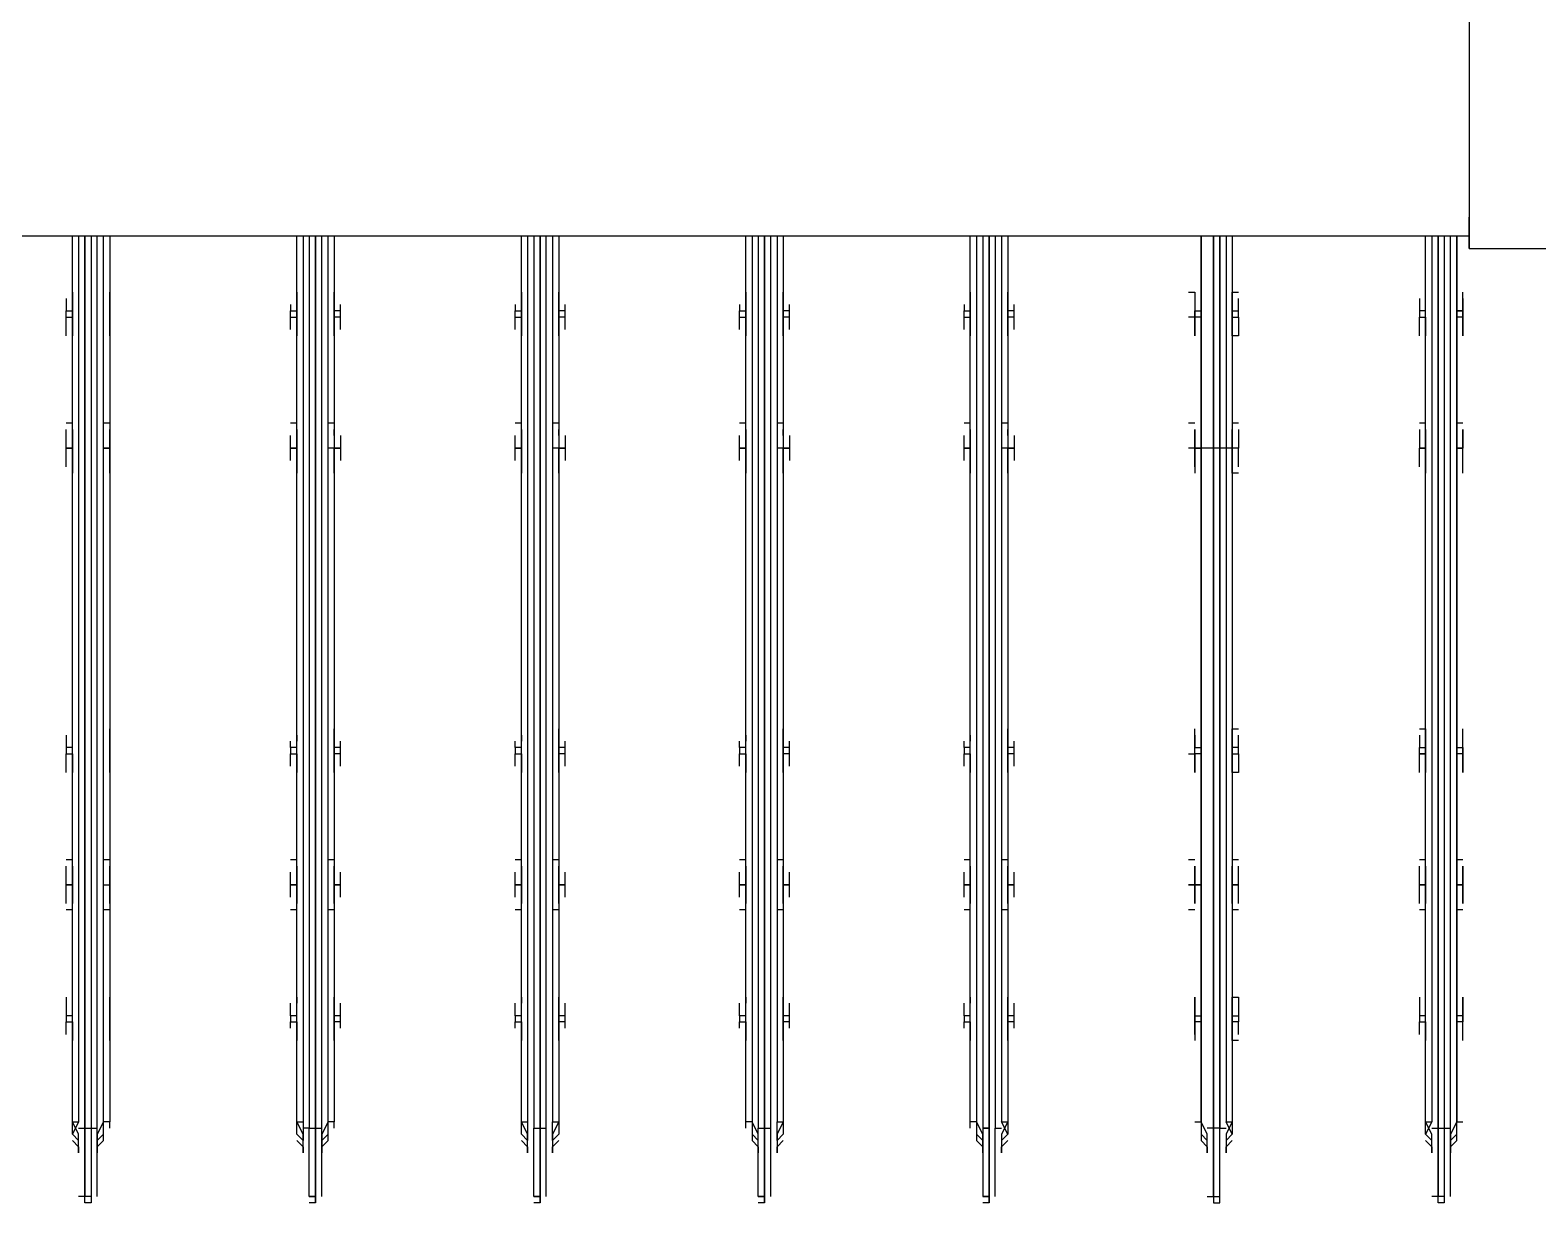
# Model space of a CAD drawing. Header units: metres. Extents: x 531759 to 532310, y 2675082 to 2675319.
# Drawn here: x 532026.1719 to 532026.5063, y 2675219.7893 to 2675220.0494 of the extents above; entities that cross this region are included whole.
import ezdxf

# ---------------------------------------------------------------- set-up
doc = ezdxf.new("R2010")
doc.units = ezdxf.units.M
doc.header["$MEASUREMENT"] = 0
doc.linetypes.add('PDF_IMPORT', pattern=[1, 0.8, -0.2])
doc.layers.add('IDT', color=7, linetype='Continuous')

# ---------------------------------------------------------------- blocks, each defined once
blk = doc.blocks.new('IDT')
at = {"layer": 'IDT', "color": 0, "lineweight": 25}
for p, q in [((14.44438, 15.46813), (14.44438, 15.45292)), ((14.44577, 15.45292), (14.44577, 15.46952)), ((14.44577, 15.46952), (14.44715, 15.46952)), ((14.44577, 15.46813), (14.44715, 15.46813)), ((14.44715, 15.46952), (14.44715, 15.45292)), ((14.44715, 15.45292), (14.44715, 15.46813)), ((14.44715, 15.46813), (14.44853, 15.46813)), ((14.49556, 15.46952), (14.49556, 15.45292)), ((14.49694, 15.46952), (14.49556, 15.46952)), ((14.49694, 15.46813), (14.49556, 15.46813)), ((14.49556, 15.46813), (14.49556, 15.45292)), ((14.49694, 15.45292), (14.49694, 15.46952)), ((14.49833, 15.46813), (14.49694, 15.46813)), ((14.49694, 15.46813), (14.49694, 15.45292)), ((14.54535, 15.46813), (14.54535, 15.45292)), ((14.54674, 15.46952), (14.54674, 15.45292)), ((14.54674, 15.45292), (14.54674, 15.46952)), ((14.54674, 15.46952), (14.54812, 15.46952)), ((14.54812, 15.46813), (14.54674, 15.46813)), ((14.54674, 15.46813), (14.54812, 15.46813)), ((14.54812, 15.45292), (14.54812, 15.46813)), ((14.59515, 15.46813), (14.59515, 15.45292)), ((14.59653, 15.45292), (14.59653, 15.46952)), ((14.59653, 15.46952), (14.59653, 15.45292)), ((14.59653, 15.46952), (14.59791, 15.46952)), ((14.59791, 15.46813), (14.59653, 15.46813)), ((14.59653, 15.46813), (14.59791, 15.46813)), ((14.59791, 15.46813), (14.59791, 15.45292)), ((14.64494, 15.46813), (14.64494, 15.45292)), ((14.64632, 15.45292), (14.64632, 15.46952)), ((14.64632, 15.46952), (14.64632, 15.45292)), ((14.64632, 15.46952), (14.64771, 15.46952)), ((14.64771, 15.46813), (14.64632, 15.46813)), ((14.64632, 15.46813), (14.64771, 15.46813)), ((14.64771, 15.46813), (14.64771, 15.45292)), ((14.69473, 15.46813), (14.69473, 15.45292)), ((14.69612, 15.46952), (14.69612, 15.45292)), ((14.69612, 15.45292), (14.69612, 15.46952)), ((14.69612, 15.46952), (14.6975, 15.46952)), ((14.6975, 15.46813), (14.69612, 15.46813)), ((14.69612, 15.46813), (14.6975, 15.46813)), ((14.6975, 15.46813), (14.6975, 15.45292)), ((14.74453, 15.46813), (14.74453, 15.45292)), ((14.74591, 15.45292), (14.74591, 15.46952)), ((14.74591, 15.46952), (14.74729, 15.46952)), ((14.74591, 15.46813), (14.74729, 15.46813)), ((14.74729, 15.46952), (14.74729, 15.45292)), ((14.74729, 15.45292), (14.74729, 15.46813)), ((14.74729, 15.46813), (14.74868, 15.46813)), ((14.44438, 15.45707), (14.443, 15.45569)), ((14.44438, 15.4543), (14.44438, 15.45845)), ((14.44438, 15.45845), (14.44438, 15.45707)), ((14.44853, 15.45707), (14.44853, 15.45845)), ((14.44853, 15.45845), (14.44853, 15.4543)), ((14.44992, 15.45569), (14.44853, 15.45707)), ((14.49418, 15.45707), (14.49279, 15.45569)), ((14.49418, 15.4543), (14.49418, 15.45845)), ((14.49418, 15.45845), (14.49418, 15.45707)), ((14.49833, 15.45707), (14.49833, 15.45845)), ((14.49833, 15.45845), (14.49833, 15.4543)), ((14.49971, 15.45569), (14.49833, 15.45707)), ((14.54397, 15.45707), (14.54259, 15.45569)), ((14.54397, 15.4543), (14.54397, 15.45845)), ((14.54397, 15.45845), (14.54397, 15.45707)), ((14.54812, 15.45707), (14.54812, 15.45845)), ((14.54812, 15.45845), (14.54812, 15.4543)), ((14.5495, 15.45569), (14.54812, 15.45707)), ((14.59376, 15.45707), (14.59238, 15.45569)), ((14.59376, 15.4543), (14.59376, 15.45845)), ((14.59376, 15.45845), (14.59376, 15.45707)), ((14.59791, 15.45707), (14.59791, 15.45845)), ((14.59791, 15.45845), (14.59791, 15.4543)), ((14.5993, 15.45569), (14.59791, 15.45707)), ((14.64356, 15.45707), (14.64217, 15.45569)), ((14.64356, 15.4543), (14.64356, 15.45845)), ((14.64356, 15.45845), (14.64356, 15.45707)), ((14.64909, 15.45707), (14.64909, 15.45845)), ((14.64909, 15.45845), (14.64909, 15.4543)), ((14.65047, 15.45569), (14.64909, 15.45707)), ((14.69473, 15.45707), (14.69335, 15.45569)), ((14.69473, 15.4543), (14.69473, 15.45845)), ((14.69473, 15.45845), (14.69473, 15.45707)), ((14.69888, 15.45707), (14.69888, 15.45845)), ((14.69888, 15.45845), (14.69888, 15.4543)), ((14.70027, 15.45569), (14.69888, 15.45707)), ((14.74453, 15.45707), (14.74314, 15.45569)), ((14.74453, 15.4543), (14.74453, 15.45845)), ((14.74453, 15.45845), (14.74453, 15.45707)), ((14.74868, 15.45707), (14.74868, 15.45845)), ((14.74868, 15.45845), (14.74868, 15.4543)), ((14.75006, 15.45569), (14.74868, 15.45707)), ((14.44438, 15.45569), (14.443, 15.4543)), ((14.443, 15.45569), (14.443, 15.45154)), ((14.443, 15.4543), (14.443, 15.45292)), ((14.443, 15.45154), (14.44438, 15.4543)), ((14.443, 15.45292), (14.443, 15.45154)), ((14.44577, 15.45292), (14.44438, 15.45292)), ((14.44438, 15.45292), (14.44438, 15.25513)), ((14.44715, 15.45292), (14.44577, 15.45292)), ((14.44577, 15.25513), (14.44577, 15.45292)), ((14.44853, 15.45292), (14.44715, 15.45292)), ((14.44715, 15.45292), (14.44715, 15.25513)), ((14.44715, 15.25513), (14.44715, 15.45292)), ((14.44992, 15.4543), (14.44853, 15.45569)), ((14.44853, 15.45569), (14.44992, 15.4543)), ((14.44853, 15.4543), (14.44992, 15.45154)), ((14.44853, 15.45154), (14.44992, 15.4543)), ((14.44992, 15.4543), (14.44992, 15.45292)), ((14.44992, 15.45292), (14.44992, 15.45154)), ((14.49279, 15.4543), (14.49418, 15.45569)), ((14.49418, 15.45569), (14.49279, 15.4543)), ((14.49279, 15.45292), (14.49279, 15.4543)), ((14.49279, 15.4543), (14.49418, 15.45154)), ((14.49279, 15.45154), (14.49418, 15.4543)), ((14.49279, 15.45154), (14.49279, 15.45292)), ((14.49556, 15.45292), (14.49418, 15.45292)), ((14.49556, 15.45292), (14.49556, 15.25513)), ((14.49556, 15.25513), (14.49556, 15.45292)), ((14.49556, 15.45292), (14.49694, 15.45292)), ((14.49694, 15.45292), (14.49694, 15.25513)), ((14.49694, 15.25513), (14.49694, 15.45292)), ((14.49694, 15.45292), (14.49833, 15.45292)), ((14.49971, 15.4543), (14.49833, 15.45569)), ((14.49833, 15.4543), (14.49971, 15.45154)), ((14.49971, 15.45154), (14.49971, 15.45569)), ((14.49971, 15.45292), (14.49971, 15.4543)), ((14.49971, 15.45154), (14.49971, 15.45292)), ((14.54259, 15.4543), (14.54397, 15.45569)), ((14.54397, 15.45569), (14.54259, 15.4543)), ((14.54259, 15.45292), (14.54259, 15.4543)), ((14.54259, 15.4543), (14.54397, 15.45154)), ((14.54259, 15.45154), (14.54397, 15.4543)), ((14.54259, 15.45154), (14.54259, 15.45292)), ((14.54535, 15.45292), (14.54397, 15.45292)), ((14.54535, 15.25513), (14.54535, 15.45292)), ((14.54812, 15.45292), (14.54674, 15.45292)), ((14.54674, 15.45292), (14.54812, 15.45292)), ((14.54674, 15.25513), (14.54674, 15.45292)), ((14.54674, 15.45292), (14.54674, 15.25513)), ((14.5495, 15.4543), (14.54812, 15.45569)), ((14.54812, 15.4543), (14.5495, 15.45154)), ((14.54812, 15.25513), (14.54812, 15.45292)), ((14.5495, 15.45154), (14.5495, 15.45569)), ((14.5495, 15.45292), (14.5495, 15.4543)), ((14.55089, 15.45292), (14.55089, 15.45154)), ((14.59238, 15.4543), (14.59376, 15.45569)), ((14.59238, 15.45292), (14.59238, 15.4543)), ((14.59238, 15.45154), (14.59376, 15.4543)), ((14.59238, 15.45154), (14.59238, 15.45292)), ((14.59376, 15.45569), (14.59376, 15.45154)), ((14.59653, 15.45292), (14.59515, 15.45292)), ((14.59515, 15.45292), (14.59515, 15.25513)), ((14.59791, 15.45292), (14.59653, 15.45292)), ((14.59791, 15.45292), (14.59653, 15.45292)), ((14.59653, 15.45292), (14.59653, 15.25513)), ((14.59653, 15.25513), (14.59653, 15.45292)), ((14.5993, 15.4543), (14.59791, 15.45569)), ((14.59791, 15.4543), (14.5993, 15.45154)), ((14.59791, 15.25513), (14.59791, 15.45292)), ((14.5993, 15.45154), (14.5993, 15.45569)), ((14.5993, 15.45292), (14.5993, 15.4543)), ((14.60068, 15.45292), (14.60068, 15.45154)), ((14.64217, 15.4543), (14.64356, 15.45569)), ((14.64217, 15.45292), (14.64217, 15.4543)), ((14.64217, 15.45154), (14.64356, 15.4543)), ((14.64217, 15.45154), (14.64217, 15.45292)), ((14.64356, 15.45569), (14.64356, 15.45154)), ((14.64632, 15.45292), (14.64494, 15.45292)), ((14.64494, 15.45292), (14.64494, 15.25513)), ((14.64771, 15.45292), (14.64632, 15.45292)), ((14.64771, 15.45292), (14.64632, 15.45292)), ((14.64632, 15.45292), (14.64632, 15.25513)), ((14.64632, 15.25513), (14.64632, 15.45292)), ((14.64771, 15.25513), (14.64771, 15.45292)), ((14.64909, 15.45154), (14.64909, 15.45569)), ((14.64909, 15.45569), (14.65047, 15.4543)), ((14.64909, 15.4543), (14.65047, 15.45154)), ((14.65047, 15.4543), (14.65047, 15.45292)), ((14.65047, 15.45292), (14.65047, 15.45154)), ((14.69197, 15.45292), (14.69197, 15.45154)), ((14.69335, 15.45569), (14.69335, 15.45154)), ((14.69473, 15.45569), (14.69335, 15.4543)), ((14.69335, 15.45154), (14.69473, 15.4543)), ((14.69335, 15.4543), (14.69335, 15.45292)), ((14.69612, 15.45292), (14.69473, 15.45292)), ((14.69473, 15.45292), (14.69473, 15.25513)), ((14.6975, 15.45292), (14.69612, 15.45292)), ((14.69612, 15.25513), (14.69612, 15.45292)), ((14.69612, 15.45292), (14.69612, 15.25513)), ((14.6975, 15.25513), (14.6975, 15.45292)), ((14.6975, 15.45292), (14.69888, 15.45292)), ((14.69888, 15.45154), (14.69888, 15.45569)), ((14.69888, 15.45569), (14.70027, 15.4543)), ((14.69888, 15.4543), (14.70027, 15.45154)), ((14.70027, 15.4543), (14.70027, 15.45292)), ((14.70027, 15.45292), (14.70027, 15.45154)), ((14.74176, 15.45292), (14.74176, 15.45154)), ((14.74314, 15.45569), (14.74314, 15.45154)), ((14.74453, 15.45569), (14.74314, 15.4543)), ((14.74314, 15.45154), (14.74453, 15.4543)), ((14.74314, 15.4543), (14.74314, 15.45292)), ((14.74591, 15.45292), (14.74453, 15.45292)), ((14.74453, 15.45292), (14.74453, 15.25513)), ((14.74729, 15.45292), (14.74591, 15.45292)), ((14.74591, 15.25513), (14.74591, 15.45292)), ((14.74868, 15.45292), (14.74729, 15.45292)), ((14.74729, 15.45292), (14.74729, 15.25513)), ((14.74729, 15.25513), (14.74729, 15.45292)), ((14.75006, 15.4543), (14.74868, 15.45569)), ((14.74868, 15.45569), (14.75006, 15.4543)), ((14.74868, 15.4543), (14.75006, 15.45154)), ((14.74868, 15.45154), (14.75006, 15.4543)), ((14.75006, 15.4543), (14.75006, 15.45292)), ((14.75006, 15.45292), (14.75006, 15.45154)), ((14.443, 15.45154), (14.44162, 15.45154)), ((14.443, 15.45154), (14.443, 15.25513)), ((14.443, 15.25513), (14.443, 15.45154)), ((14.44992, 15.45154), (14.44853, 15.45154)), ((14.44853, 15.25513), (14.44853, 15.45154)), ((14.44992, 15.45154), (14.44992, 15.25513)), ((14.49279, 15.25513), (14.49279, 15.45154)), ((14.49418, 15.45154), (14.49279, 15.45154)), ((14.49418, 15.25513), (14.49418, 15.45154)), ((14.50109, 15.45154), (14.49971, 15.45154)), ((14.49971, 15.45154), (14.49971, 15.25513)), ((14.49971, 15.25513), (14.49971, 15.45154)), ((14.54259, 15.25513), (14.54259, 15.45154)), ((14.54397, 15.45154), (14.54259, 15.45154)), ((14.54397, 15.25513), (14.54397, 15.45154)), ((14.5495, 15.25513), (14.5495, 15.45154)), ((14.5495, 15.45154), (14.55089, 15.45154)), ((14.55089, 15.45154), (14.55089, 15.25513)), ((14.59238, 15.25513), (14.59238, 15.45154)), ((14.59376, 15.45154), (14.59238, 15.45154)), ((14.59376, 15.25513), (14.59376, 15.45154)), ((14.5993, 15.25513), (14.5993, 15.45154)), ((14.5993, 15.45154), (14.60068, 15.45154)), ((14.60068, 15.45154), (14.60068, 15.25513)), ((14.64217, 15.25513), (14.64217, 15.45154)), ((14.64356, 15.45154), (14.64217, 15.45154)), ((14.64356, 15.25513), (14.64356, 15.45154)), ((14.65047, 15.45154), (14.64909, 15.45154)), ((14.64909, 15.25513), (14.64909, 15.45154)), ((14.65047, 15.45154), (14.65047, 15.25513)), ((14.69197, 15.25513), (14.69197, 15.45154)), ((14.69197, 15.45154), (14.69335, 15.45154)), ((14.69335, 15.45154), (14.69335, 15.25513)), ((14.70027, 15.45154), (14.69888, 15.45154)), ((14.69888, 15.25513), (14.69888, 15.45154)), ((14.70027, 15.45154), (14.70027, 15.25513)), ((14.74176, 15.25513), (14.74176, 15.45154)), ((14.74176, 15.45154), (14.74314, 15.45154)), ((14.74314, 15.45154), (14.74314, 15.25513)), ((14.75006, 15.45154), (14.74868, 15.45154)), ((14.74868, 15.25513), (14.74868, 15.45154)), ((14.75006, 15.45154), (14.75006, 15.25513)), ((14.44162, 15.43355), (14.44162, 15.42941)), ((14.44992, 15.42941), (14.44992, 15.43355)), ((14.49141, 15.43355), (14.49279, 15.43355)), ((14.49279, 15.43355), (14.49279, 15.42941)), ((14.50109, 15.42941), (14.50109, 15.43355)), ((14.54259, 15.43355), (14.54259, 15.42802)), ((14.55089, 15.42941), (14.55089, 15.43355)), ((14.59238, 15.43355), (14.59238, 15.42802)), ((14.60068, 15.42941), (14.60068, 15.43355)), ((14.64217, 15.43355), (14.64217, 15.42802)), ((14.65047, 15.42941), (14.65047, 15.43355)), ((14.69197, 15.43355), (14.69197, 15.42802)), ((14.70027, 15.42941), (14.70027, 15.43355)), ((14.74176, 15.43355), (14.74176, 15.42802)), ((14.75006, 15.42941), (14.75006, 15.43355)), ((14.44162, 15.43217), (14.44162, 15.43079)), ((14.44162, 15.43079), (14.44162, 15.42941)), ((14.4513, 15.43217), (14.4513, 15.43079)), ((14.4513, 15.43079), (14.4513, 15.42941)), ((14.49141, 15.43217), (14.49141, 15.43079)), ((14.49141, 15.43079), (14.49141, 15.42941)), ((14.50109, 15.43217), (14.50109, 15.43079)), ((14.50109, 15.43079), (14.50109, 15.42941)), ((14.5412, 15.43079), (14.5412, 15.42941)), ((14.54259, 15.43217), (14.54259, 15.43079)), ((14.55089, 15.43079), (14.55089, 15.43217)), ((14.55227, 15.43079), (14.55227, 15.42941)), ((14.591, 15.43079), (14.591, 15.42941)), ((14.59238, 15.43217), (14.59238, 15.43079)), ((14.60068, 15.43079), (14.60068, 15.43217)), ((14.60206, 15.43079), (14.60206, 15.42941)), ((14.64079, 15.43079), (14.64079, 15.42941)), ((14.64217, 15.43217), (14.64217, 15.43079)), ((14.65047, 15.43079), (14.65047, 15.43217)), ((14.65186, 15.43079), (14.65186, 15.42941)), ((14.69058, 15.43079), (14.69058, 15.42941)), ((14.69197, 15.43217), (14.69197, 15.43079)), ((14.70027, 15.43079), (14.70027, 15.43217)), ((14.70165, 15.43079), (14.70165, 15.42941)), ((14.74176, 15.43079), (14.74176, 15.43217)), ((14.74176, 15.42941), (14.74176, 15.43079)), ((14.75144, 15.43217), (14.75144, 15.43079)), ((14.75144, 15.43079), (14.75144, 15.42941)), ((14.44162, 15.42941), (14.443, 15.42941)), ((14.44162, 15.42941), (14.44162, 15.42802)), ((14.44162, 15.42526), (14.44162, 15.42941)), ((14.44162, 15.42802), (14.443, 15.42802)), ((14.44162, 15.42802), (14.44162, 15.42387)), ((14.4513, 15.42941), (14.44992, 15.42941)), ((14.4513, 15.42941), (14.44992, 15.42941)), ((14.44992, 15.42941), (14.44992, 15.42387)), ((14.44992, 15.42802), (14.4513, 15.42802)), ((14.4513, 15.42802), (14.4513, 15.42941)), ((14.4513, 15.42526), (14.4513, 15.42802)), ((14.49141, 15.42941), (14.49279, 15.42941)), ((14.49141, 15.42802), (14.49141, 15.42941)), ((14.49141, 15.42526), (14.49141, 15.42802)), ((14.49279, 15.42802), (14.49141, 15.42802)), ((14.49279, 15.42941), (14.49279, 15.42802)), ((14.49279, 15.42802), (14.49279, 15.42387)), ((14.49971, 15.42941), (14.50109, 15.42941)), ((14.50109, 15.42802), (14.49971, 15.42802)), ((14.50109, 15.42941), (14.50109, 15.42802)), ((14.50109, 15.42526), (14.50109, 15.42941)), ((14.50109, 15.42802), (14.50109, 15.42387)), ((14.5412, 15.42941), (14.54259, 15.42941)), ((14.5412, 15.42941), (14.5412, 15.42802)), ((14.5412, 15.42802), (14.54259, 15.42802)), ((14.5412, 15.42802), (14.5412, 15.42526)), ((14.54259, 15.42802), (14.54259, 15.42387)), ((14.55227, 15.42941), (14.55089, 15.42941)), ((14.55227, 15.42941), (14.55089, 15.42941)), ((14.55089, 15.42941), (14.55089, 15.42387)), ((14.55089, 15.42802), (14.55227, 15.42802)), ((14.55227, 15.42802), (14.55227, 15.42941)), ((14.55227, 15.42802), (14.55227, 15.42526)), ((14.591, 15.42941), (14.59238, 15.42941)), ((14.591, 15.42941), (14.591, 15.42802)), ((14.591, 15.42802), (14.59238, 15.42802)), ((14.591, 15.42802), (14.591, 15.42526)), ((14.59238, 15.42802), (14.59238, 15.42387)), ((14.60206, 15.42941), (14.60068, 15.42941)), ((14.60206, 15.42941), (14.60068, 15.42941)), ((14.60068, 15.42941), (14.60068, 15.42387)), ((14.60068, 15.42802), (14.60206, 15.42802)), ((14.60206, 15.42802), (14.60206, 15.42941)), ((14.60206, 15.42802), (14.60206, 15.42526)), ((14.64079, 15.42941), (14.64217, 15.42941)), ((14.64079, 15.42941), (14.64079, 15.42802)), ((14.64079, 15.42802), (14.64217, 15.42802)), ((14.64079, 15.42802), (14.64079, 15.42526)), ((14.64217, 15.42802), (14.64217, 15.42387)), ((14.65186, 15.42941), (14.65047, 15.42941)), ((14.65186, 15.42941), (14.65047, 15.42941)), ((14.65047, 15.42941), (14.65047, 15.42387)), ((14.65047, 15.42802), (14.65186, 15.42802)), ((14.65186, 15.42802), (14.65186, 15.42941)), ((14.65186, 15.42802), (14.65186, 15.42526)), ((14.69058, 15.42941), (14.69197, 15.42941)), ((14.69058, 15.42941), (14.69058, 15.42802)), ((14.69058, 15.42802), (14.69197, 15.42802)), ((14.69058, 15.42802), (14.69058, 15.42526)), ((14.69197, 15.42802), (14.69197, 15.42387)), ((14.70165, 15.42941), (14.70027, 15.42941)), ((14.70165, 15.42941), (14.70027, 15.42941)), ((14.70027, 15.42941), (14.70027, 15.42387)), ((14.70027, 15.42802), (14.70165, 15.42802)), ((14.70165, 15.42802), (14.70165, 15.42941)), ((14.70165, 15.42802), (14.70165, 15.42526)), ((14.74176, 15.42526), (14.74176, 15.42941)), ((14.74176, 15.42802), (14.74176, 15.42387)), ((14.75144, 15.42941), (14.75006, 15.42941)), ((14.75144, 15.42941), (14.75006, 15.42941)), ((14.75006, 15.42941), (14.75006, 15.42387)), ((14.75006, 15.42802), (14.75144, 15.42802)), ((14.75144, 15.42802), (14.75144, 15.42941)), ((14.75144, 15.42526), (14.75144, 15.42802)), ((14.44162, 15.42387), (14.44162, 15.42526)), ((14.4513, 15.42387), (14.4513, 15.42526)), ((14.49141, 15.42387), (14.49141, 15.42526)), ((14.49279, 15.42387), (14.49141, 15.42387)), ((14.50109, 15.42387), (14.50109, 15.42526)), ((14.54259, 15.42387), (14.54259, 15.42526)), ((14.55089, 15.42387), (14.55089, 15.42526)), ((14.59238, 15.42387), (14.59238, 15.42526)), ((14.60068, 15.42387), (14.60068, 15.42526)), ((14.64217, 15.42387), (14.64217, 15.42526)), ((14.65047, 15.42387), (14.65047, 15.42526)), ((14.69197, 15.42387), (14.69197, 15.42526)), ((14.70027, 15.42387), (14.70027, 15.42526)), ((14.74176, 15.42387), (14.74176, 15.42526)), ((14.75144, 15.42387), (14.75144, 15.42526)), ((14.44162, 15.40451), (14.443, 15.40451)), ((14.44162, 15.40174), (14.44162, 15.40313)), ((14.44162, 15.40313), (14.44162, 15.39898)), ((14.44992, 15.40451), (14.4513, 15.40451)), ((14.44992, 15.39898), (14.44992, 15.40313)), ((14.4513, 15.40313), (14.4513, 15.40174)), ((14.49141, 15.40451), (14.49279, 15.40451)), ((14.49141, 15.40313), (14.49141, 15.40174)), ((14.49279, 15.40313), (14.49279, 15.39898)), ((14.50109, 15.40451), (14.50248, 15.40451)), ((14.50109, 15.40313), (14.50109, 15.40174)), ((14.50109, 15.39898), (14.50109, 15.40313)), ((14.54259, 15.40451), (14.54397, 15.40451)), ((14.54259, 15.40174), (14.54259, 15.40313)), ((14.54259, 15.40313), (14.54259, 15.39483)), ((14.55089, 15.40451), (14.55227, 15.40451)), ((14.55089, 15.39898), (14.55089, 15.40313)), ((14.55089, 15.40313), (14.55089, 15.40174)), ((14.59238, 15.40451), (14.59376, 15.40451)), ((14.59238, 15.40174), (14.59238, 15.40313)), ((14.59238, 15.40313), (14.59238, 15.39483)), ((14.60068, 15.40451), (14.60206, 15.40451)), ((14.60068, 15.39898), (14.60068, 15.40313)), ((14.60068, 15.40313), (14.60068, 15.40174)), ((14.64217, 15.40451), (14.64356, 15.40451)), ((14.64217, 15.40174), (14.64217, 15.40313)), ((14.64217, 15.40313), (14.64217, 15.39483)), ((14.65047, 15.40451), (14.65186, 15.40451)), ((14.65047, 15.39898), (14.65047, 15.40313)), ((14.65047, 15.40313), (14.65047, 15.40174)), ((14.69197, 15.40451), (14.69335, 15.40451)), ((14.69197, 15.40174), (14.69197, 15.40313)), ((14.69197, 15.40313), (14.69197, 15.39483)), ((14.70027, 15.40451), (14.70165, 15.40451)), ((14.70027, 15.39898), (14.70027, 15.40313)), ((14.70027, 15.40313), (14.70027, 15.40174)), ((14.74176, 15.40451), (14.74314, 15.40451)), ((14.74176, 15.40174), (14.74176, 15.40313)), ((14.74176, 15.40313), (14.74176, 15.39483)), ((14.75006, 15.40451), (14.75144, 15.40451)), ((14.75006, 15.39898), (14.75006, 15.40313)), ((14.75144, 15.40313), (14.75144, 15.40174)), ((14.44162, 15.39898), (14.44162, 15.40174)), ((14.4513, 15.40174), (14.4513, 15.39898)), ((14.49141, 15.40174), (14.49141, 15.39898)), ((14.50109, 15.40174), (14.50109, 15.39898)), ((14.5412, 15.40174), (14.5412, 15.39898)), ((14.55227, 15.40174), (14.55227, 15.39898)), ((14.591, 15.40174), (14.591, 15.39898)), ((14.60206, 15.40174), (14.60206, 15.39898)), ((14.64079, 15.40174), (14.64079, 15.39898)), ((14.65186, 15.40174), (14.65186, 15.39898)), ((14.69058, 15.40174), (14.69058, 15.39898)), ((14.70165, 15.40174), (14.70165, 15.39898)), ((14.74176, 15.39898), (14.74176, 15.40174)), ((14.75144, 15.40174), (14.75144, 15.39898)), ((14.443, 15.39898), (14.44162, 15.39898)), ((14.44162, 15.39898), (14.443, 15.39898)), ((14.443, 15.39898), (14.44162, 15.39898)), ((14.44162, 15.39898), (14.44162, 15.39483)), ((14.44162, 15.39621), (14.44162, 15.39898)), ((14.44162, 15.39898), (14.443, 15.39898)), ((14.44162, 15.39483), (14.44162, 15.39621)), ((14.4513, 15.39898), (14.44992, 15.39898)), ((14.44992, 15.39483), (14.44992, 15.39898)), ((14.44992, 15.39898), (14.4513, 15.39898)), ((14.4513, 15.39898), (14.44992, 15.39898)), ((14.44992, 15.39898), (14.4513, 15.39898)), ((14.4513, 15.39898), (14.4513, 15.39621)), ((14.4513, 15.39621), (14.4513, 15.39483)), ((14.49141, 15.39898), (14.49279, 15.39898)), ((14.49279, 15.39898), (14.49141, 15.39898)), ((14.49141, 15.39898), (14.49141, 15.39621)), ((14.49141, 15.39621), (14.49141, 15.39483)), ((14.49279, 15.39898), (14.49279, 15.39483)), ((14.50109, 15.39898), (14.49971, 15.39898)), ((14.49971, 15.39898), (14.50109, 15.39898)), ((14.50109, 15.39898), (14.50109, 15.39621)), ((14.50109, 15.39483), (14.50109, 15.39898)), ((14.50248, 15.39898), (14.50109, 15.39898)), ((14.50109, 15.39898), (14.50248, 15.39898)), ((14.50109, 15.39621), (14.50109, 15.39483)), ((14.5412, 15.39898), (14.54259, 15.39898)), ((14.54259, 15.39898), (14.5412, 15.39898)), ((14.5412, 15.39898), (14.5412, 15.39621)), ((14.54259, 15.39483), (14.54259, 15.39621)), ((14.55227, 15.39898), (14.55089, 15.39898)), ((14.55089, 15.39483), (14.55089, 15.39898)), ((14.55089, 15.39898), (14.55227, 15.39898)), ((14.55227, 15.39898), (14.55089, 15.39898)), ((14.55089, 15.39898), (14.55227, 15.39898)), ((14.55089, 15.39621), (14.55089, 15.39483)), ((14.55227, 15.39898), (14.55227, 15.39621)), ((14.591, 15.39898), (14.59238, 15.39898)), ((14.59238, 15.39898), (14.591, 15.39898)), ((14.591, 15.39898), (14.591, 15.39621)), ((14.59238, 15.39483), (14.59238, 15.39621)), ((14.60206, 15.39898), (14.60068, 15.39898)), ((14.60068, 15.39483), (14.60068, 15.39898)), ((14.60068, 15.39898), (14.60206, 15.39898)), ((14.60206, 15.39898), (14.60068, 15.39898)), ((14.60068, 15.39898), (14.60206, 15.39898)), ((14.60068, 15.39621), (14.60068, 15.39483)), ((14.60206, 15.39898), (14.60206, 15.39621)), ((14.64079, 15.39898), (14.64217, 15.39898)), ((14.64217, 15.39898), (14.64079, 15.39898)), ((14.64079, 15.39898), (14.64079, 15.39621)), ((14.64217, 15.39483), (14.64217, 15.39621)), ((14.65186, 15.39898), (14.65047, 15.39898)), ((14.65047, 15.39483), (14.65047, 15.39898)), ((14.65047, 15.39898), (14.65186, 15.39898)), ((14.65186, 15.39898), (14.65047, 15.39898)), ((14.65047, 15.39898), (14.65186, 15.39898)), ((14.65047, 15.39621), (14.65047, 15.39483)), ((14.65186, 15.39898), (14.65186, 15.39621)), ((14.69058, 15.39898), (14.69197, 15.39898)), ((14.69197, 15.39898), (14.69058, 15.39898)), ((14.69058, 15.39898), (14.69058, 15.39621)), ((14.69197, 15.39483), (14.69197, 15.39621)), ((14.70165, 15.39898), (14.70027, 15.39898)), ((14.70027, 15.39483), (14.70027, 15.39898)), ((14.70027, 15.39898), (14.70165, 15.39898)), ((14.70165, 15.39898), (14.70027, 15.39898)), ((14.70027, 15.39898), (14.70165, 15.39898)), ((14.70027, 15.39621), (14.70027, 15.39483)), ((14.70165, 15.39898), (14.70165, 15.39621)), ((14.74314, 15.39898), (14.74176, 15.39898)), ((14.74176, 15.39621), (14.74176, 15.39898)), ((14.74176, 15.39483), (14.74176, 15.39621)), ((14.75144, 15.39898), (14.75006, 15.39898)), ((14.75006, 15.39483), (14.75006, 15.39898)), ((14.75006, 15.39898), (14.75144, 15.39898)), ((14.75144, 15.39898), (14.75006, 15.39898)), ((14.75006, 15.39898), (14.75144, 15.39898)), ((14.75144, 15.39898), (14.75144, 15.39621)), ((14.75144, 15.39621), (14.75144, 15.39483)), ((14.44162, 15.39344), (14.443, 15.39344)), ((14.44992, 15.39344), (14.4513, 15.39344)), ((14.49141, 15.39344), (14.49279, 15.39344)), ((14.50109, 15.39344), (14.50248, 15.39344)), ((14.54259, 15.39344), (14.54397, 15.39344)), ((14.55089, 15.39344), (14.55227, 15.39344)), ((14.59238, 15.39344), (14.59376, 15.39344)), ((14.60068, 15.39344), (14.60206, 15.39344)), ((14.64217, 15.39344), (14.64356, 15.39344)), ((14.65047, 15.39344), (14.65186, 15.39344)), ((14.69197, 15.39344), (14.69335, 15.39344)), ((14.70027, 15.39344), (14.70165, 15.39344)), ((14.74176, 15.39344), (14.74314, 15.39344)), ((14.75006, 15.39344), (14.75144, 15.39344)), ((14.44162, 15.3727), (14.44162, 15.37408)), ((14.44162, 15.37408), (14.44162, 15.36993)), ((14.44162, 15.36855), (14.44162, 15.3727)), ((14.44992, 15.36993), (14.44992, 15.37408)), ((14.4513, 15.37408), (14.4513, 15.3727)), ((14.4513, 15.3727), (14.4513, 15.36993)), ((14.49141, 15.3727), (14.49141, 15.37408)), ((14.49141, 15.37408), (14.49279, 15.37408)), ((14.49141, 15.36993), (14.49141, 15.3727)), ((14.49279, 15.37408), (14.49279, 15.36993)), ((14.50109, 15.37408), (14.50109, 15.3727)), ((14.50109, 15.36993), (14.50109, 15.37408)), ((14.50109, 15.3727), (14.50109, 15.36993)), ((14.5412, 15.3727), (14.5412, 15.36993)), ((14.54259, 15.3727), (14.54259, 15.37408)), ((14.54259, 15.37408), (14.54259, 15.36993)), ((14.55089, 15.36993), (14.55089, 15.37408)), ((14.55089, 15.37408), (14.55089, 15.3727)), ((14.55227, 15.3727), (14.55227, 15.36993)), ((14.591, 15.3727), (14.591, 15.36993)), ((14.59238, 15.3727), (14.59238, 15.37408)), ((14.59238, 15.37408), (14.59238, 15.36993)), ((14.60068, 15.36993), (14.60068, 15.37408)), ((14.60068, 15.37408), (14.60068, 15.3727)), ((14.60206, 15.3727), (14.60206, 15.36993)), ((14.64079, 15.3727), (14.64079, 15.36993)), ((14.64217, 15.3727), (14.64217, 15.37408)), ((14.64217, 15.37408), (14.64217, 15.36993)), ((14.65047, 15.36993), (14.65047, 15.37408)), ((14.65047, 15.37408), (14.65047, 15.3727)), ((14.65186, 15.3727), (14.65186, 15.36993)), ((14.69058, 15.3727), (14.69058, 15.36993)), ((14.69197, 15.3727), (14.69197, 15.37408)), ((14.69197, 15.37408), (14.69197, 15.36993)), ((14.70027, 15.36993), (14.70027, 15.37408)), ((14.70027, 15.37408), (14.70027, 15.3727)), ((14.70165, 15.3727), (14.70165, 15.36993)), ((14.74176, 15.3727), (14.74176, 15.37408)), ((14.74176, 15.37408), (14.74176, 15.36993)), ((14.74176, 15.36855), (14.74176, 15.3727)), ((14.75006, 15.36993), (14.75006, 15.37408)), ((14.75144, 15.37408), (14.75144, 15.3727)), ((14.75144, 15.3727), (14.75144, 15.36993)), ((14.44162, 15.36993), (14.44162, 15.36855)), ((14.44162, 15.36993), (14.443, 15.36993)), ((14.4513, 15.36993), (14.44992, 15.36993)), ((14.44992, 15.36855), (14.44992, 15.36993)), ((14.44992, 15.36993), (14.4513, 15.36993)), ((14.4513, 15.36993), (14.4513, 15.36855)), ((14.49279, 15.36993), (14.49141, 15.36993)), ((14.49141, 15.36993), (14.49141, 15.36855)), ((14.49279, 15.36993), (14.49279, 15.36855)), ((14.49971, 15.36993), (14.50109, 15.36993)), ((14.50109, 15.36993), (14.50109, 15.36855)), ((14.50248, 15.36993), (14.50109, 15.36993)), ((14.50109, 15.36993), (14.50109, 15.36855)), ((14.5412, 15.36993), (14.54259, 15.36993)), ((14.5412, 15.36993), (14.5412, 15.36855)), ((14.54259, 15.36993), (14.54259, 15.36855)), ((14.55227, 15.36993), (14.55089, 15.36993)), ((14.55227, 15.36993), (14.55089, 15.36993)), ((14.55089, 15.36993), (14.55089, 15.36855)), ((14.55227, 15.36855), (14.55227, 15.36993)), ((14.591, 15.36993), (14.59238, 15.36993)), ((14.591, 15.36993), (14.591, 15.36855)), ((14.59238, 15.36993), (14.59238, 15.36855)), ((14.60206, 15.36993), (14.60068, 15.36993)), ((14.60206, 15.36993), (14.60068, 15.36993)), ((14.60068, 15.36993), (14.60068, 15.36855)), ((14.60206, 15.36855), (14.60206, 15.36993)), ((14.64079, 15.36993), (14.64217, 15.36993)), ((14.64079, 15.36993), (14.64079, 15.36855)), ((14.64217, 15.36993), (14.64217, 15.36855)), ((14.65186, 15.36993), (14.65047, 15.36993)), ((14.65186, 15.36993), (14.65047, 15.36993)), ((14.65047, 15.36993), (14.65047, 15.36855)), ((14.65186, 15.36855), (14.65186, 15.36993)), ((14.69058, 15.36993), (14.69197, 15.36993)), ((14.69058, 15.36993), (14.69058, 15.36855)), ((14.69197, 15.36993), (14.69197, 15.36855)), ((14.70165, 15.36993), (14.70027, 15.36993)), ((14.70165, 15.36993), (14.70027, 15.36993)), ((14.70027, 15.36993), (14.70027, 15.36855)), ((14.70165, 15.36855), (14.70165, 15.36993)), ((14.74176, 15.36993), (14.74176, 15.36855)), ((14.75144, 15.36993), (14.75006, 15.36993)), ((14.75144, 15.36993), (14.75006, 15.36993)), ((14.75006, 15.36993), (14.75006, 15.36855)), ((14.75144, 15.36855), (14.75144, 15.36993)), ((14.443, 15.36855), (14.44162, 15.36855)), ((14.44162, 15.36855), (14.44162, 15.3644)), ((14.44162, 15.36855), (14.44162, 15.36716)), ((14.44162, 15.36716), (14.44162, 15.36578)), ((14.44992, 15.3644), (14.44992, 15.36855)), ((14.4513, 15.36855), (14.44992, 15.36855)), ((14.4513, 15.36716), (14.4513, 15.36855)), ((14.4513, 15.36578), (14.4513, 15.36716)), ((14.49141, 15.36855), (14.49279, 15.36855)), ((14.49141, 15.36855), (14.49141, 15.36716)), ((14.49141, 15.36716), (14.49141, 15.36578)), ((14.49279, 15.36855), (14.49279, 15.3644)), ((14.50109, 15.36855), (14.49971, 15.36855)), ((14.50109, 15.36855), (14.50109, 15.3644)), ((14.50109, 15.36716), (14.50109, 15.36855)), ((14.50109, 15.36578), (14.50109, 15.36716)), ((14.5412, 15.36855), (14.54259, 15.36855)), ((14.5412, 15.36855), (14.5412, 15.36716)), ((14.54259, 15.36855), (14.54259, 15.3644)), ((14.54259, 15.36716), (14.54259, 15.36578)), ((14.55089, 15.36855), (14.55227, 15.36855)), ((14.55089, 15.36855), (14.55089, 15.3644)), ((14.55089, 15.36578), (14.55089, 15.36716)), ((14.55227, 15.36855), (14.55227, 15.36716)), ((14.591, 15.36855), (14.59238, 15.36855)), ((14.591, 15.36855), (14.591, 15.36716)), ((14.59238, 15.36855), (14.59238, 15.3644)), ((14.59238, 15.36716), (14.59238, 15.36578)), ((14.60068, 15.36855), (14.60206, 15.36855)), ((14.60068, 15.36855), (14.60068, 15.3644)), ((14.60068, 15.36578), (14.60068, 15.36716)), ((14.60206, 15.36855), (14.60206, 15.36716)), ((14.64079, 15.36855), (14.64217, 15.36855)), ((14.64079, 15.36855), (14.64079, 15.36716)), ((14.64217, 15.36855), (14.64217, 15.3644)), ((14.64217, 15.36716), (14.64217, 15.36578)), ((14.65047, 15.36855), (14.65186, 15.36855)), ((14.65047, 15.36855), (14.65047, 15.3644)), ((14.65047, 15.36578), (14.65047, 15.36716)), ((14.65186, 15.36855), (14.65186, 15.36716)), ((14.69058, 15.36855), (14.69197, 15.36855)), ((14.69058, 15.36855), (14.69058, 15.36716)), ((14.69197, 15.36855), (14.69197, 15.3644)), ((14.69197, 15.36716), (14.69197, 15.36578)), ((14.70027, 15.36855), (14.70165, 15.36855)), ((14.70027, 15.36855), (14.70027, 15.3644)), ((14.70027, 15.36578), (14.70027, 15.36716)), ((14.70165, 15.36855), (14.70165, 15.36716)), ((14.74176, 15.36716), (14.74176, 15.36855)), ((14.74176, 15.36855), (14.74176, 15.3644)), ((14.74176, 15.36578), (14.74176, 15.36716)), ((14.75006, 15.36855), (14.75144, 15.36855)), ((14.75006, 15.36855), (14.75006, 15.3644)), ((14.75144, 15.36716), (14.75144, 15.36855)), ((14.75144, 15.36578), (14.75144, 15.36716)), ((14.4513, 15.3644), (14.44992, 15.3644)), ((14.49279, 15.3644), (14.49141, 15.3644)), ((14.44162, 15.30769), (14.44162, 15.30216)), ((14.44162, 15.3063), (14.44162, 15.30492)), ((14.44992, 15.30216), (14.44992, 15.30769)), ((14.4513, 15.3063), (14.4513, 15.30492)), ((14.49141, 15.30769), (14.49279, 15.30769)), ((14.49279, 15.30769), (14.49279, 15.29801)), ((14.50109, 15.30216), (14.50109, 15.30769)), ((14.50109, 15.3063), (14.50109, 15.30492)), ((14.54259, 15.30769), (14.54259, 15.30216)), ((14.54259, 15.3063), (14.54259, 15.30492)), ((14.55089, 15.30216), (14.55089, 15.30769)), ((14.55089, 15.30492), (14.55089, 15.3063)), ((14.59238, 15.30769), (14.59238, 15.30216)), ((14.59238, 15.3063), (14.59238, 15.30492)), ((14.60068, 15.30216), (14.60068, 15.30769)), ((14.60068, 15.30492), (14.60068, 15.3063)), ((14.64217, 15.30769), (14.64217, 15.30216)), ((14.64217, 15.3063), (14.64217, 15.30492)), ((14.65047, 15.30216), (14.65047, 15.30769)), ((14.65047, 15.30492), (14.65047, 15.3063)), ((14.69197, 15.30769), (14.69197, 15.30216)), ((14.69197, 15.3063), (14.69197, 15.30492)), ((14.70027, 15.30216), (14.70027, 15.30769)), ((14.70027, 15.30492), (14.70027, 15.3063)), ((14.74176, 15.30769), (14.74176, 15.30216)), ((14.74176, 15.30492), (14.74176, 15.3063)), ((14.75006, 15.30216), (14.75006, 15.30769)), ((14.75144, 15.3063), (14.75144, 15.30492)), ((14.44162, 15.30492), (14.44162, 15.30216)), ((14.4513, 15.30492), (14.4513, 15.30216)), ((14.50109, 15.30492), (14.50109, 15.30216)), ((14.5412, 15.30216), (14.5412, 15.30492)), ((14.55227, 15.30492), (14.55227, 15.30216)), ((14.591, 15.30216), (14.591, 15.30492)), ((14.60206, 15.30492), (14.60206, 15.30216)), ((14.64079, 15.30216), (14.64079, 15.30492)), ((14.65186, 15.30492), (14.65186, 15.30216)), ((14.69058, 15.30216), (14.69058, 15.30492)), ((14.70165, 15.30492), (14.70165, 15.30216)), ((14.74176, 15.30216), (14.74176, 15.30492)), ((14.75144, 15.30492), (14.75144, 15.30216)), ((14.44162, 15.30216), (14.443, 15.30216)), ((14.443, 15.30216), (14.44162, 15.30216)), ((14.44162, 15.30216), (14.44162, 15.29801)), ((14.44162, 15.29939), (14.44162, 15.30216)), ((14.44162, 15.30216), (14.443, 15.30216)), ((14.44162, 15.29801), (14.44162, 15.29939)), ((14.4513, 15.30216), (14.44992, 15.30216)), ((14.44992, 15.29801), (14.44992, 15.30216)), ((14.44992, 15.30216), (14.4513, 15.30216)), ((14.4513, 15.30216), (14.44992, 15.30216)), ((14.4513, 15.29939), (14.4513, 15.30216)), ((14.4513, 15.29801), (14.4513, 15.29939)), ((14.49141, 15.29939), (14.49141, 15.30216)), ((14.49141, 15.30216), (14.49279, 15.30216)), ((14.49141, 15.29801), (14.49141, 15.29939)), ((14.49279, 15.30216), (14.49418, 15.30216)), ((14.50109, 15.30216), (14.49971, 15.30216)), ((14.49971, 15.30216), (14.50109, 15.30216)), ((14.50109, 15.30216), (14.50109, 15.29939)), ((14.50109, 15.29801), (14.50109, 15.30216)), ((14.50109, 15.30216), (14.50248, 15.30216)), ((14.50109, 15.29939), (14.50109, 15.29801)), ((14.54259, 15.30216), (14.5412, 15.30216)), ((14.5412, 15.29939), (14.5412, 15.30216)), ((14.5412, 15.30216), (14.54259, 15.30216)), ((14.54259, 15.30216), (14.54397, 15.30216)), ((14.54259, 15.29801), (14.54259, 15.30216)), ((14.54259, 15.29939), (14.54259, 15.29801)), ((14.55089, 15.29801), (14.55089, 15.30216)), ((14.55089, 15.30216), (14.55227, 15.30216)), ((14.55227, 15.30216), (14.55089, 15.30216)), ((14.55227, 15.30216), (14.55089, 15.30216)), ((14.55089, 15.30216), (14.55227, 15.30216)), ((14.55089, 15.29939), (14.55089, 15.29801)), ((14.55227, 15.30216), (14.55227, 15.29939)), ((14.59238, 15.30216), (14.591, 15.30216)), ((14.591, 15.29939), (14.591, 15.30216)), ((14.591, 15.30216), (14.59238, 15.30216)), ((14.59238, 15.30216), (14.59376, 15.30216)), ((14.59238, 15.29801), (14.59238, 15.30216)), ((14.59238, 15.29939), (14.59238, 15.29801)), ((14.60068, 15.29801), (14.60068, 15.30216)), ((14.60068, 15.30216), (14.60206, 15.30216)), ((14.60206, 15.30216), (14.60068, 15.30216)), ((14.60206, 15.30216), (14.60068, 15.30216)), ((14.60068, 15.30216), (14.60206, 15.30216)), ((14.60068, 15.29939), (14.60068, 15.29801)), ((14.60206, 15.30216), (14.60206, 15.29939)), ((14.64217, 15.30216), (14.64079, 15.30216)), ((14.64079, 15.29939), (14.64079, 15.30216)), ((14.64079, 15.30216), (14.64217, 15.30216)), ((14.64217, 15.30216), (14.64356, 15.30216)), ((14.64217, 15.29801), (14.64217, 15.30216)), ((14.64217, 15.29939), (14.64217, 15.29801)), ((14.65047, 15.29801), (14.65047, 15.30216)), ((14.65047, 15.30216), (14.65186, 15.30216)), ((14.65186, 15.30216), (14.65047, 15.30216)), ((14.65186, 15.30216), (14.65047, 15.30216)), ((14.65047, 15.30216), (14.65186, 15.30216)), ((14.65047, 15.29939), (14.65047, 15.29801)), ((14.65186, 15.30216), (14.65186, 15.29939)), ((14.69197, 15.30216), (14.69058, 15.30216)), ((14.69058, 15.29939), (14.69058, 15.30216)), ((14.69058, 15.30216), (14.69197, 15.30216)), ((14.69197, 15.30216), (14.69335, 15.30216)), ((14.69197, 15.29801), (14.69197, 15.30216)), ((14.69197, 15.29939), (14.69197, 15.29801)), ((14.70027, 15.29801), (14.70027, 15.30216)), ((14.70027, 15.30216), (14.70165, 15.30216)), ((14.70165, 15.30216), (14.70027, 15.30216)), ((14.70165, 15.30216), (14.70027, 15.30216)), ((14.70027, 15.30216), (14.70165, 15.30216)), ((14.70027, 15.29939), (14.70027, 15.29801)), ((14.70165, 15.30216), (14.70165, 15.29939)), ((14.74176, 15.30216), (14.74314, 15.30216)), ((14.74314, 15.30216), (14.74176, 15.30216)), ((14.74176, 15.30216), (14.74176, 15.29939)), ((14.74176, 15.29801), (14.74176, 15.30216)), ((14.74176, 15.29939), (14.74176, 15.29801)), ((14.75006, 15.29801), (14.75006, 15.30216)), ((14.75006, 15.30216), (14.75144, 15.30216)), ((14.75144, 15.30216), (14.75006, 15.30216)), ((14.75144, 15.30216), (14.75006, 15.30216)), ((14.75006, 15.30216), (14.75144, 15.30216)), ((14.75144, 15.30216), (14.75144, 15.29939)), ((14.75144, 15.29939), (14.75144, 15.29801)), ((14.44162, 15.29662), (14.443, 15.29662)), ((14.44992, 15.29662), (14.4513, 15.29662)), ((14.49141, 15.29662), (14.49279, 15.29662)), ((14.50109, 15.29662), (14.50248, 15.29662)), ((14.54259, 15.29662), (14.54397, 15.29662)), ((14.55089, 15.29662), (14.55227, 15.29662)), ((14.59238, 15.29662), (14.59376, 15.29662)), ((14.60068, 15.29662), (14.60206, 15.29662)), ((14.64217, 15.29662), (14.64356, 15.29662)), ((14.65047, 15.29662), (14.65186, 15.29662)), ((14.69197, 15.29662), (14.69335, 15.29662)), ((14.70027, 15.29662), (14.70165, 15.29662)), ((14.74176, 15.29662), (14.74314, 15.29662)), ((14.75006, 15.29662), (14.75144, 15.29662)), ((14.44162, 15.27588), (14.44162, 15.27726)), ((14.44162, 15.27726), (14.44162, 15.27311)), ((14.44162, 15.27311), (14.44162, 15.27588)), ((14.44992, 15.27311), (14.44992, 15.27726)), ((14.4513, 15.27726), (14.4513, 15.27588)), ((14.4513, 15.27588), (14.4513, 15.27311)), ((14.49141, 15.27588), (14.49141, 15.27726)), ((14.49141, 15.27726), (14.49279, 15.27726)), ((14.49141, 15.27311), (14.49141, 15.27588)), ((14.49279, 15.27726), (14.49279, 15.27311)), ((14.50109, 15.27311), (14.50109, 15.27726)), ((14.50109, 15.27726), (14.50109, 15.27588)), ((14.50109, 15.27588), (14.50109, 15.27311)), ((14.5412, 15.27588), (14.5412, 15.27311)), ((14.54259, 15.27588), (14.54259, 15.27726)), ((14.54259, 15.27726), (14.54259, 15.27311)), ((14.55089, 15.27311), (14.55089, 15.27726)), ((14.55089, 15.27726), (14.55089, 15.27588)), ((14.55227, 15.27588), (14.55227, 15.27311)), ((14.591, 15.27588), (14.591, 15.27311)), ((14.59238, 15.27588), (14.59238, 15.27726)), ((14.59238, 15.27726), (14.59238, 15.27311)), ((14.60068, 15.27311), (14.60068, 15.27726)), ((14.60068, 15.27726), (14.60068, 15.27588)), ((14.60206, 15.27588), (14.60206, 15.27311)), ((14.64079, 15.27588), (14.64079, 15.27311)), ((14.64217, 15.27588), (14.64217, 15.27726)), ((14.64217, 15.27726), (14.64217, 15.27311)), ((14.65047, 15.27311), (14.65047, 15.27726)), ((14.65047, 15.27726), (14.65047, 15.27588)), ((14.65186, 15.27588), (14.65186, 15.27311)), ((14.69058, 15.27588), (14.69058, 15.27311)), ((14.69197, 15.27588), (14.69197, 15.27726)), ((14.69197, 15.27726), (14.69197, 15.27311)), ((14.70027, 15.27311), (14.70027, 15.27726)), ((14.70027, 15.27726), (14.70027, 15.27588)), ((14.70165, 15.27588), (14.70165, 15.27311)), ((14.74176, 15.27588), (14.74176, 15.27726)), ((14.74176, 15.27726), (14.74176, 15.27311)), ((14.74176, 15.27311), (14.74176, 15.27588)), ((14.75006, 15.27311), (14.75006, 15.27726)), ((14.75144, 15.27726), (14.75144, 15.27588)), ((14.75144, 15.27588), (14.75144, 15.27311)), ((14.44162, 15.27311), (14.44162, 15.27173)), ((14.44162, 15.27173), (14.44162, 15.27311)), ((14.44162, 15.27311), (14.443, 15.27311)), ((14.4513, 15.27311), (14.44992, 15.27311)), ((14.4513, 15.27311), (14.44992, 15.27311)), ((14.44992, 15.27311), (14.44992, 15.26758)), ((14.4513, 15.27173), (14.4513, 15.27311)), ((14.49279, 15.27311), (14.49141, 15.27311)), ((14.49141, 15.27311), (14.49141, 15.27173)), ((14.49279, 15.27311), (14.49279, 15.27173)), ((14.49971, 15.27311), (14.50109, 15.27311)), ((14.50109, 15.27311), (14.50109, 15.27173)), ((14.50109, 15.27173), (14.50109, 15.27311)), ((14.50109, 15.27311), (14.50248, 15.27311)), ((14.5412, 15.27311), (14.54259, 15.27311)), ((14.5412, 15.27311), (14.5412, 15.27173)), ((14.54259, 15.27311), (14.54259, 15.27173)), ((14.55089, 15.27173), (14.55089, 15.27311)), ((14.55227, 15.27311), (14.55089, 15.27311)), ((14.55227, 15.27311), (14.55227, 15.27173)), ((14.591, 15.27311), (14.59238, 15.27311)), ((14.591, 15.27311), (14.591, 15.27173)), ((14.59238, 15.27311), (14.59238, 15.27173)), ((14.60068, 15.27173), (14.60068, 15.27311)), ((14.60206, 15.27311), (14.60068, 15.27311)), ((14.60206, 15.27311), (14.60206, 15.27173)), ((14.64079, 15.27311), (14.64217, 15.27311)), ((14.64079, 15.27311), (14.64079, 15.27173)), ((14.64217, 15.27311), (14.64217, 15.27173)), ((14.65047, 15.27173), (14.65047, 15.27311)), ((14.65186, 15.27311), (14.65047, 15.27311)), ((14.65186, 15.27311), (14.65186, 15.27173)), ((14.69058, 15.27311), (14.69197, 15.27311)), ((14.69058, 15.27311), (14.69058, 15.27173)), ((14.69197, 15.27311), (14.69197, 15.27173)), ((14.70027, 15.27173), (14.70027, 15.27311)), ((14.70165, 15.27311), (14.70027, 15.27311)), ((14.70165, 15.27311), (14.70165, 15.27173)), ((14.74176, 15.27173), (14.74176, 15.27311)), ((14.74176, 15.27311), (14.74176, 15.27173)), ((14.75006, 15.27173), (14.75006, 15.27311)), ((14.75144, 15.27311), (14.75006, 15.27311)), ((14.75144, 15.27311), (14.75144, 15.27173)), ((14.44162, 15.27173), (14.443, 15.27173)), ((14.443, 15.27173), (14.44162, 15.27173)), ((14.44162, 15.27034), (14.44162, 15.27173)), ((14.44162, 15.27173), (14.44162, 15.26758)), ((14.44162, 15.26896), (14.44162, 15.27034)), ((14.44992, 15.27173), (14.4513, 15.27173)), ((14.4513, 15.27034), (14.4513, 15.27173)), ((14.4513, 15.26896), (14.4513, 15.27034)), ((14.49279, 15.27173), (14.49141, 15.27173)), ((14.49141, 15.27173), (14.49141, 15.27034)), ((14.49141, 15.27034), (14.49141, 15.26896)), ((14.49279, 15.27173), (14.49279, 15.26758)), ((14.50109, 15.27173), (14.49971, 15.27173)), ((14.50109, 15.26758), (14.50109, 15.27173)), ((14.50109, 15.27034), (14.50109, 15.27173)), ((14.50109, 15.26896), (14.50109, 15.27034)), ((14.5412, 15.27173), (14.54259, 15.27173)), ((14.5412, 15.27173), (14.5412, 15.27034)), ((14.54259, 15.27173), (14.54259, 15.26758)), ((14.54259, 15.27034), (14.54259, 15.26896)), ((14.55089, 15.26758), (14.55089, 15.27173)), ((14.55227, 15.27173), (14.55089, 15.27173)), ((14.55089, 15.26896), (14.55089, 15.27034)), ((14.55227, 15.27034), (14.55227, 15.27173)), ((14.591, 15.27173), (14.59238, 15.27173)), ((14.591, 15.27173), (14.591, 15.27034)), ((14.59238, 15.27173), (14.59238, 15.26758)), ((14.59238, 15.27034), (14.59238, 15.26896)), ((14.60068, 15.26758), (14.60068, 15.27173)), ((14.60206, 15.27173), (14.60068, 15.27173)), ((14.60068, 15.26896), (14.60068, 15.27034)), ((14.60206, 15.27034), (14.60206, 15.27173)), ((14.64079, 15.27173), (14.64217, 15.27173)), ((14.64079, 15.27173), (14.64079, 15.27034)), ((14.64217, 15.27173), (14.64217, 15.26758)), ((14.64217, 15.27034), (14.64217, 15.26896)), ((14.65047, 15.26758), (14.65047, 15.27173)), ((14.65186, 15.27173), (14.65047, 15.27173)), ((14.65047, 15.26896), (14.65047, 15.27034)), ((14.65186, 15.27034), (14.65186, 15.27173)), ((14.69058, 15.27173), (14.69197, 15.27173)), ((14.69058, 15.27173), (14.69058, 15.27034)), ((14.69197, 15.27173), (14.69197, 15.26758)), ((14.69197, 15.27034), (14.69197, 15.26896)), ((14.70027, 15.26758), (14.70027, 15.27173)), ((14.70165, 15.27173), (14.70027, 15.27173)), ((14.70027, 15.26896), (14.70027, 15.27034)), ((14.70165, 15.27034), (14.70165, 15.27173)), ((14.74176, 15.27034), (14.74176, 15.27173)), ((14.74176, 15.27173), (14.74176, 15.26758)), ((14.74176, 15.26896), (14.74176, 15.27034)), ((14.75006, 15.26758), (14.75006, 15.27173)), ((14.75144, 15.27173), (14.75006, 15.27173)), ((14.75144, 15.27034), (14.75144, 15.27173)), ((14.75144, 15.26896), (14.75144, 15.27034)), ((14.49279, 15.26758), (14.49141, 15.26758)), ((14.50248, 15.26758), (14.50109, 15.26758)), ((14.44023, 15.25789), (14.34065, 15.25789)), ((14.44023, 15.25789), (14.44023, 15.25098)), ((14.44023, 15.16107), (14.44023, 15.25789)), ((14.44023, 15.25513), (15.02116, 15.25513))]:
    blk.add_line(p, q, dxfattribs=at)
at = {"layer": 'IDT', "color": 0, "linetype": 'PDF_IMPORT', "lineweight": 25, "ltscale": 0.001667}
for p, q in [((14.49141, 15.3063), (14.49141, 15.30216)), ((14.49141, 15.30216), (14.50248, 15.30216))]:
    blk.add_line(p, q, dxfattribs=at)

msp = doc.modelspace()

# ---------------------------------------------------------------- block references
at = {"layer": 'IDT', "color": 8, "rotation": 180}
msp.add_blockref('IDT', (532040.93128, 2675235.25885), dxfattribs=at)

doc.saveas('drawing.dxf')
